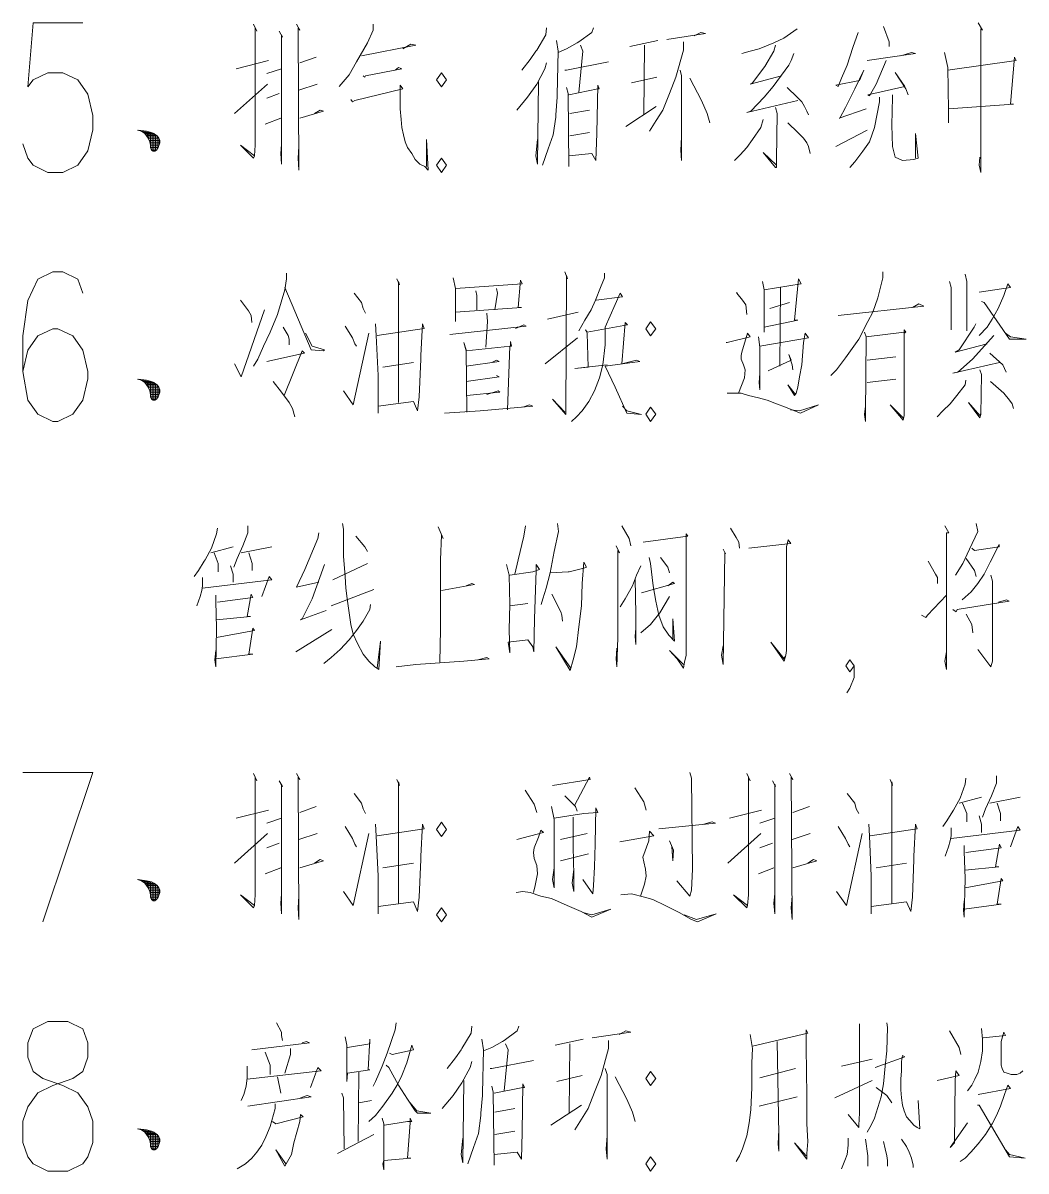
# Model space of a CAD drawing. Header units: millimetres. Extents: x 0 to 829, y 0 to 586.
# Drawn here: x 294.04 to 327.13, y 470.41 to 508.28 of the extents above; entities that cross this region are included whole.
import ezdxf

# ---------------------------------------------------------------- set-up
doc = ezdxf.new("R2010")
doc.units = ezdxf.units.MM

msp = doc.modelspace()

# ---------------------------------------------------------------- linework, layer by layer
at = {"color": 0, "lineweight": 0}
for points in [[(296.015833, 508.282222), (294.375417, 508.282222), (294.209611, 506.172611), (294.375417, 506.405444), (294.865778, 506.641806), (295.359667, 506.641806), (295.853556, 506.405444), (296.181639, 505.93625), (296.347444, 505.230694), (296.347444, 504.7615), (296.181639, 504.059472), (295.853556, 503.590278), (295.359667, 503.353917), (294.865778, 503.353917), (294.375417, 503.590278), (294.209611, 503.823111), (294.043806, 504.292306)], [(301.653222, 508.243417), (301.759056, 508.010583), (301.706139, 508.127), (301.706139, 504.246444), (301.677917, 503.897194), (301.653222, 503.819583), (301.215778, 504.246444), (301.677917, 503.897194)], [(303.064333, 508.243417), (303.173694, 508.049389), (303.120778, 508.127), (303.145472, 503.431528), (303.120778, 503.819583), (303.145472, 504.207639)], [(305.590222, 508.243417), (305.590222, 508.049389), (305.40325, 507.622528), (305.046944, 507.001639), (304.803528, 506.574778), (304.478972, 506.186722)], [(325.553917, 508.282222), (325.6915, 508.049389), (325.635056, 508.088194), (325.635056, 503.353917), (325.582139, 503.58675), (325.610361, 503.858389)], [(302.492833, 508.010583), (302.602194, 507.816556), (302.573972, 507.894167), (302.573972, 503.625556), (302.549278, 503.974806), (302.573972, 504.28525)], [(311.315806, 508.127), (311.291111, 507.894167), (310.99125, 507.389694), (310.963028, 507.350889), (310.772528, 507.07925), (310.500889, 506.73)], [(312.8645, 508.127), (312.811583, 507.971778), (312.377667, 507.661333), (312.321222, 507.622528), (311.968444, 507.4285), (311.696806, 507.312083)], [(315.284556, 507.738944), (316.561611, 507.932972), (316.399333, 507.971778), (316.180611, 507.855361)], [(319.577861, 508.088194), (319.4685, 508.010583), (319.140417, 507.77775), (318.815861, 507.622528), (318.3255, 507.4285), (318.029167, 507.350889), (317.757528, 507.273278)], [(321.588694, 507.971778), (321.422889, 507.467306), (321.235917, 506.885222), (321.045417, 506.458361), (320.936056, 506.186722), (320.854917, 506.225528), (321.641611, 506.38075), (321.779194, 506.73), (321.479333, 506.109111), (321.179472, 505.488222), (320.988972, 505.138972), (320.964278, 505.138972), (321.860333, 505.449417)], [(322.428306, 508.165806), (322.618806, 507.661333), (322.618806, 507.506111)], [(305.21275, 507.195667), (307.004861, 507.544917), (306.842583, 507.583722), (306.570944, 507.4285)], [(311.643889, 507.700139), (311.696806, 507.350889), (311.668583, 505.915083), (311.668583, 505.837472), (311.615667, 505.255389), (311.615667, 505.177778), (311.534528, 504.595694), (311.37225, 504.130028), (311.18175, 503.58675)], [(312.430583, 507.544917), (312.511722, 507.350889), (312.377667, 505.992694)], [(314.060417, 507.506111), (314.984694, 507.700139)], [(314.550778, 507.544917), (314.522556, 505.255389)], [(315.827833, 507.661333), (315.827833, 507.389694), (315.584417, 506.497167), (315.365694, 505.953889), (315.146972, 505.410611), (314.931778, 505.061361), (314.713056, 504.712111)], [(318.868778, 507.544917), (318.815861, 507.350889), (318.516, 506.846417), (318.110306, 506.303139), (318.029167, 506.264333), (319.059278, 506.535972)], [(303.173694, 506.962833), (303.716972, 507.156861)], [(319.4685, 507.273278), (319.387361, 507.040444), (319.306222, 506.885222), (318.787639, 506.186722), (318.491306, 505.837472), (318.053861, 505.371806), (317.919806, 505.333), (319.602556, 505.721056)], [(321.885028, 507.040444), (323.490167, 507.273278), (323.352583, 507.312083), (322.999806, 507.195667)], [(324.439139, 507.312083), (324.5485, 506.807611), (324.576722, 505.410611), (324.576722, 504.98375)], [(324.5485, 506.73), (326.80275, 507.040444), (326.749833, 507.156861), (326.615778, 505.604639), (326.721611, 505.604639), (324.576722, 505.449417)], [(301.081722, 506.768806), (302.140056, 507.040444)], [(302.087139, 506.613583), (302.573972, 506.768806)], [(305.265667, 506.535972), (305.318583, 506.497167), (305.346806, 506.535972), (306.542722, 506.768806), (306.433361, 506.807611), (306.324, 506.73)], [(311.315806, 506.962833), (311.262889, 506.768806), (310.99125, 506.264333), (310.691389, 505.837472), (310.338611, 505.410611)], [(311.915528, 506.73), (311.968444, 506.73), (313.354861, 507.001639)], [(315.718472, 506.73), (315.771389, 506.535972), (315.771389, 503.741972), (315.746694, 504.091222), (315.771389, 504.518083)], [(322.512972, 507.040444), (322.184889, 506.264333), (321.969694, 505.876278), (321.91325, 505.915083), (323.137389, 506.186722), (322.809306, 506.652389), (323.162083, 506.109111), (323.243222, 505.915083)], [(311.044167, 506.341944), (311.019472, 503.625556), (310.963028, 503.897194), (311.019472, 504.440472)], [(314.956472, 506.497167), (314.116861, 506.303139)], [(316.043028, 506.458361), (316.424028, 505.721056), (316.614528, 505.294194), (316.695667, 504.98375)], [(301.025278, 505.294194), (302.115361, 506.264333)], [(302.492833, 505.953889), (302.087139, 505.798667)], [(303.745194, 506.264333), (303.145472, 506.070306)], [(304.856444, 505.759861), (304.912889, 505.68225), (304.994028, 505.721056), (306.570944, 506.109111), (306.489806, 506.225528), (306.489806, 506.0315), (306.489806, 505.449417), (306.5145, 505.100167), (306.542722, 504.828528), (306.595639, 504.595694), (306.652083, 504.362861), (306.733222, 504.168833), (306.867278, 503.974806), (306.976639, 503.780778), (307.138917, 503.625556), (307.304722, 503.547944), (307.410556, 503.431528), (307.357639, 504.440472), (307.357639, 503.547944)], [(311.968444, 506.147917), (312.024889, 505.953889), (312.049583, 503.547944), (312.049583, 503.897194), (312.811583, 503.974806), (312.945639, 503.741972), (312.973861, 504.6345), (313.002083, 506.225528), (313.055, 506.109111), (313.002083, 506.109111), (312.049583, 505.915083)], [(319.249778, 506.147917), (319.577861, 505.837472), (319.740139, 505.68225), (319.821278, 505.527028), (319.902417, 505.371806), (319.958861, 505.255389)], [(322.29425, 505.837472), (322.29425, 505.68225), (322.131972, 504.828528), (321.969694, 504.362861), (321.750972, 504.052417), (321.479333, 503.703167), (321.317056, 503.509139)], [(322.728167, 505.915083), (322.728167, 505.837472), (322.699944, 504.906139), (322.728167, 504.207639), (322.809306, 503.858389), (323.05625, 503.741972), (323.433722, 503.780778), (323.571306, 503.819583), (323.490167, 504.6345), (323.490167, 503.819583)], [(303.173694, 505.138972), (303.960389, 505.371806), (303.851028, 505.410611), (303.664056, 505.294194)], [(312.077806, 505.294194), (312.730444, 505.410611)], [(313.926361, 504.867333), (314.931778, 505.527028)], [(318.868778, 505.488222), (318.925222, 505.294194), (318.897, 503.780778), (318.897, 503.509139), (318.868778, 503.509139), (318.463083, 504.013611), (318.897, 503.58675)], [(302.030694, 504.944944), (302.549278, 505.138972)], [(318.463083, 505.100167), (318.381944, 504.828528), (318.110306, 504.440472), (317.919806, 504.168833), (317.701083, 503.936), (317.510583, 503.741972)], [(319.278, 504.98375), (319.602556, 504.673306), (319.793056, 504.479278), (319.902417, 504.324056), (319.958861, 504.207639), (320.011778, 503.974806)], [(297.84675, 504.750917), (298.118389, 504.712111), (298.284194, 504.673306), (298.365333, 504.6345), (298.41825, 504.595694), (298.471167, 504.556889), (298.527611, 504.479278), (298.555833, 504.401667), (298.555833, 504.324056), (298.499389, 504.168833), (298.446472, 504.091222), (298.390028, 504.052417), (298.337111, 504.052417), (298.284194, 504.091222), (298.255972, 504.168833), (298.255972, 504.246444), (298.22775, 504.362861), (298.174833, 504.479278), (298.065472, 504.6345), (297.956111, 504.712111), (297.822056, 504.750917)], [(297.956111, 504.712111), (298.093694, 504.712111)], [(298.03725, 504.673306), (298.03725, 504.712111)], [(298.255972, 504.673306), (298.03725, 504.673306)], [(298.065472, 504.6345), (298.365333, 504.6345)], [(298.093694, 504.712111), (298.093694, 504.595694)], [(298.41825, 504.595694), (298.093694, 504.595694)], [(298.146611, 504.518083), (298.146611, 504.673306)], [(298.146611, 504.556889), (298.446472, 504.556889)], [(298.527611, 504.479278), (298.174833, 504.479278)], [(298.199528, 504.673306), (298.199528, 504.440472)], [(298.255972, 504.168833), (298.255972, 504.673306)], [(298.308889, 504.6345), (298.308889, 504.091222)], [(298.365333, 504.052417), (298.365333, 504.6345)], [(298.41825, 504.595694), (298.41825, 504.091222)], [(298.471167, 504.130028), (298.471167, 504.556889)], [(298.527611, 504.479278), (298.527611, 504.246444)], [(312.730444, 504.673306), (312.077806, 504.556889)], [(320.854917, 504.207639), (321.885028, 504.750917)], [(298.22775, 504.401667), (298.555833, 504.401667)], [(298.555833, 504.324056), (298.255972, 504.324056)], [(298.255972, 504.246444), (298.527611, 504.246444)], [(298.499389, 504.168833), (298.255972, 504.168833)], [(298.284194, 504.091222), (298.446472, 504.091222)], [(296.015833, 499.364), (295.853556, 499.833194), (295.359667, 500.069556), (295.031583, 500.069556), (294.537694, 499.833194), (294.209611, 499.127639), (294.043806, 497.956417), (294.043806, 496.781667), (294.209611, 495.843278), (294.537694, 495.374083), (295.031583, 495.137722), (295.193861, 495.137722), (295.68775, 495.374083), (296.015833, 495.843278), (296.181639, 496.545306), (296.181639, 496.781667), (296.015833, 497.487222), (295.68775, 497.956417), (295.193861, 498.18925), (295.031583, 498.18925), (294.537694, 497.956417), (294.209611, 497.487222), (294.043806, 496.781667)], [(302.739778, 500.03075), (302.739778, 499.836722), (302.683333, 499.483944), (302.439917, 498.669028), (302.1965, 498.086944), (301.977778, 497.621278), (301.787278, 497.194417), (301.653222, 496.961583)], [(311.922583, 500.069556), (312.003722, 499.836722), (311.9755, 499.953139), (311.950806, 495.370556), (311.513361, 495.875028), (311.922583, 495.448167)], [(312.384722, 498.12575), (312.575222, 498.475), (312.790417, 498.82425), (312.928, 499.134694), (313.090278, 499.561556), (313.227861, 499.875528), (313.227861, 500.03075)], [(322.403611, 500.069556), (322.403611, 499.875528), (322.241333, 499.212306), (322.075528, 498.746639), (321.91325, 498.436194), (321.613389, 497.854111), (321.179472, 497.233222), (320.879611, 496.845167), (320.692639, 496.651139)], [(325.12, 499.991944), (325.172917, 499.755583), (325.172917, 498.12575)], [(302.683333, 499.561556), (303.554694, 497.504861), (303.960389, 497.466056), (303.988611, 497.504861), (303.579389, 497.621278), (303.364194, 498.048139)], [(306.380444, 499.836722), (306.461583, 499.639167), (306.433361, 499.755583), (306.433361, 495.758611)], [(308.229, 499.875528), (308.310139, 499.52275), (308.310139, 498.707833), (308.310139, 498.669028), (308.310139, 498.436194), (308.310139, 498.669028), (308.310139, 498.746639), (310.48325, 498.901861), (310.373889, 498.901861), (310.455028, 499.797917), (310.507944, 499.677972), (308.310139, 499.52275)], [(309.668333, 499.52275), (309.693028, 499.367528), (309.611889, 498.82425)], [(318.434861, 499.755583), (318.491306, 499.483944), (318.491306, 498.086944), (318.491306, 498.242167), (319.602556, 498.475), (319.496722, 498.475), (319.630778, 499.836722), (319.711917, 499.677972), (318.491306, 499.483944)], [(319.034583, 499.561556), (319.006361, 496.961583)], [(324.604944, 499.755583), (324.657861, 499.561556), (324.657861, 498.164556)], [(325.582139, 499.406333), (326.615778, 499.561556), (326.531111, 499.677972), (326.397056, 499.289917), (326.206556, 498.863056), (326.016056, 498.513806), (325.853778, 498.242167), (325.582139, 497.970528)], [(304.965806, 499.367528), (305.21275, 499.057083), (305.265667, 498.863056), (305.346806, 498.707833)], [(308.987472, 499.445139), (309.015694, 499.289917), (309.015694, 498.82425)], [(312.956222, 499.134694), (313.824056, 499.251111), (313.742917, 499.367528), (313.252556, 498.242167), (313.252556, 498.203361), (313.252556, 497.660083), (313.171417, 497.000389), (313.062056, 496.573528), (312.899778, 496.146667), (312.709278, 495.797417), (312.494083, 495.486972), (312.303583, 495.292944), (312.141306, 495.137722)], [(317.591722, 499.406333), (317.591722, 499.367528), (317.782222, 499.134694), (317.891583, 498.979472), (317.919806, 498.669028)], [(301.025278, 497.039194), (301.244, 496.612333), (302.006, 498.82425)], [(301.215778, 499.134694), (301.487417, 498.785444), (301.572083, 498.630222), (301.596778, 498.397389)], [(319.330917, 499.057083), (318.681806, 498.863056)], [(320.936056, 498.630222), (323.761806, 498.940667), (323.599528, 499.018278)], [(323.599528, 499.018278), (323.380806, 498.901861)], [(325.663278, 499.095889), (325.744417, 499.057083), (326.587556, 497.854111), (327.130833, 497.854111), (326.615778, 497.931722), (326.449972, 498.048139)], [(309.34025, 498.707833), (309.368472, 498.436194), (309.315556, 497.582472)], [(311.351083, 498.513806), (312.3565, 498.746639)], [(313.824056, 495.642194), (313.961639, 495.486972), (314.448472, 495.370556), (313.961639, 495.409361), (313.580639, 496.263083), (313.252556, 496.961583), (314.395556, 497.116806), (314.286194, 497.155611), (313.795833, 497.039194), (313.905194, 498.397389), (313.986333, 498.319778), (312.656361, 498.086944), (312.603444, 498.164556), (312.656361, 498.048139), (312.684583, 496.922778), (312.247139, 496.883972), (313.309, 497.000389)], [(302.630417, 498.242167), (302.792694, 497.970528), (302.820917, 497.854111), (302.820917, 497.660083)], [(304.613028, 496.146667), (304.941111, 495.681), (305.456167, 498.048139)], [(304.669472, 498.280972), (304.912889, 497.892917), (304.994028, 497.698889), (305.046944, 497.621278)], [(305.674889, 498.358583), (305.699583, 497.970528), (305.756028, 496.651139), (305.756028, 495.797417), (305.756028, 495.409361), (305.756028, 495.642194), (306.923722, 495.797417), (307.057778, 495.486972), (307.114222, 495.952639), (307.167139, 497.194417), (307.167139, 497.310833), (307.223583, 498.358583), (307.2765, 498.203361), (305.727806, 497.970528)], [(308.119639, 498.009333), (310.645528, 498.280972), (310.564389, 498.319778), (310.29275, 498.203361)], [(317.238944, 497.737694), (317.267167, 497.737694), (318.029167, 497.931722), (317.948028, 498.048139), (317.757528, 497.42725), (317.729306, 497.310833), (317.729306, 497.194417), (317.810444, 497.000389), (317.866889, 496.845167), (317.838667, 496.573528), (317.648167, 496.069056)], [(318.353722, 497.621278), (319.958861, 497.892917), (319.8495, 498.048139), (319.793056, 497.737694), (319.740139, 497.000389), (319.659, 496.612333), (319.602556, 496.263083), (319.549639, 496.069056), (319.496722, 495.991444), (319.278, 496.340694), (319.521417, 496.03025)], [(321.803889, 498.086944), (321.860333, 497.931722), (321.832111, 495.370556), (321.832111, 495.137722), (321.803889, 495.370556), (321.832111, 495.642194)], [(321.860333, 497.931722), (323.109167, 498.086944), (323.109167, 498.164556), (323.162083, 498.086944), (323.109167, 498.048139), (323.109167, 495.33175), (323.080944, 495.176528), (322.647028, 495.681), (323.080944, 495.254139)], [(325.472778, 498.358583), (325.419861, 498.242167), (324.9295, 497.504861), (324.795444, 497.42725), (325.853778, 497.698889)], [(308.687611, 495.448167), (308.662917, 497.504861), (308.581778, 497.737694), (308.662917, 497.466056), (310.130472, 497.621278), (310.130472, 497.7765), (310.155167, 497.621278), (310.10225, 497.621278), (310.021111, 495.525778)], [(311.269944, 497.039194), (312.331806, 497.892917)], [(318.300806, 497.931722), (318.353722, 497.582472), (318.353722, 496.185472), (318.3255, 496.418306), (318.353722, 496.72875)], [(326.0725, 497.970528), (325.363417, 497.194417), (324.876583, 496.767556), (324.710778, 496.72875), (326.259472, 497.078)], [(302.087139, 497.116806), (303.335972, 497.388444), (303.254833, 497.466056), (302.658639, 495.991444)], [(318.625361, 496.806361), (319.387361, 497.155611), (319.306222, 497.349639), (319.415583, 497.000389), (319.440278, 496.845167)], [(322.837528, 497.272028), (321.885028, 497.155611)], [(325.934917, 497.388444), (326.368833, 497.000389), (326.478194, 496.767556)], [(306.923722, 497.078), (305.918306, 496.922778)], [(308.662917, 496.961583), (309.749472, 497.116806), (309.668333, 497.155611), (309.506056, 497.078)], [(297.84675, 496.534722), (298.118389, 496.495917), (298.284194, 496.457111), (298.365333, 496.418306), (298.41825, 496.3795), (298.471167, 496.340694), (298.527611, 496.263083), (298.555833, 496.185472), (298.555833, 496.107861), (298.499389, 495.952639), (298.446472, 495.875028), (298.390028, 495.836222), (298.337111, 495.836222), (298.284194, 495.875028), (298.255972, 495.952639), (298.255972, 496.03025), (298.22775, 496.146667), (298.174833, 496.263083), (298.065472, 496.418306), (297.956111, 496.495917), (297.822056, 496.534722)], [(297.956111, 496.495917), (298.093694, 496.495917)], [(298.03725, 496.457111), (298.03725, 496.495917)], [(298.093694, 496.495917), (298.093694, 496.3795)], [(308.662917, 496.457111), (309.749472, 496.612333), (309.668333, 496.651139)], [(321.885028, 496.418306), (322.837528, 496.534722)], [(325.148222, 496.495917), (325.12, 496.340694), (324.848361, 495.991444), (324.629639, 495.719806), (324.386222, 495.486972), (324.195722, 495.292944)], [(325.610361, 496.845167), (325.663278, 496.689944), (325.635056, 495.370556), (325.610361, 495.254139), (325.229361, 495.758611), (325.610361, 495.33175), (325.635056, 495.409361)], [(298.255972, 496.457111), (298.03725, 496.457111)], [(298.065472, 496.418306), (298.365333, 496.418306)], [(298.41825, 496.3795), (298.093694, 496.3795)], [(298.146611, 496.301889), (298.146611, 496.457111)], [(298.146611, 496.340694), (298.446472, 496.340694)], [(298.527611, 496.263083), (298.174833, 496.263083)], [(298.199528, 496.457111), (298.199528, 496.224278)], [(298.22775, 496.185472), (298.555833, 496.185472)], [(298.255972, 495.952639), (298.255972, 496.457111)], [(298.555833, 496.107861), (298.255972, 496.107861)], [(298.308889, 496.418306), (298.308889, 495.875028)], [(298.365333, 495.836222), (298.365333, 496.418306)], [(298.41825, 496.3795), (298.41825, 495.875028)], [(298.471167, 495.913833), (298.471167, 496.340694)], [(298.527611, 496.263083), (298.527611, 496.03025)], [(302.302333, 496.457111), (302.573972, 496.107861), (302.820917, 495.758611), (302.930278, 495.564583), (303.011417, 495.292944)], [(308.687611, 495.991444), (309.777694, 496.107861), (309.72125, 496.146667), (309.34025, 496.03025)], [(325.963139, 496.457111), (326.397056, 496.069056), (326.587556, 495.836222), (326.668694, 495.719806), (326.721611, 495.564583)], [(298.255972, 496.03025), (298.527611, 496.03025)], [(298.499389, 495.952639), (298.255972, 495.952639)], [(298.284194, 495.875028), (298.446472, 495.875028)], [(317.267167, 496.069056), (317.40475, 496.069056), (317.567028, 496.069056), (317.729306, 496.069056), (317.972722, 495.991444), (318.300806, 495.913833), (318.597139, 495.836222), (318.897, 495.719806), (319.196861, 495.603389), (319.496722, 495.486972), (319.687222, 495.409361), (320.283417, 495.681), (319.659, 495.486972), (319.359139, 495.525778)], [(310.536167, 495.603389), (310.754889, 495.681), (310.86425, 495.642194), (309.125056, 495.486972), (307.953833, 495.409361)], [(300.457306, 491.620528), (300.429083, 491.4265), (300.266806, 490.960833), (300.051611, 490.56925), (300.023389, 490.530444), (299.832889, 490.22), (299.695306, 490.025972)], [(301.462722, 491.698139), (301.462722, 491.465306), (301.300444, 491.038444), (301.109944, 490.611583), (301.000583, 490.336417)], [(304.588333, 491.77575), (304.616556, 491.581722), (304.616556, 490.689194), (304.669472, 490.025972), (304.697694, 489.637917), (304.750611, 489.211056), (304.803528, 488.823), (304.859972, 488.434944), (304.941111, 488.1245), (305.075167, 487.814056), (305.265667, 487.464806), (305.456167, 487.231972), (305.646667, 487.037944), (305.78425, 486.960333), (305.837167, 487.891667), (305.727806, 486.999139)], [(307.738639, 491.659333), (307.900917, 491.271278), (307.848, 491.387694), (307.819778, 490.56925), (307.819778, 488.279722), (307.795083, 487.193167)], [(310.620833, 491.698139), (310.564389, 491.348889), (310.373889, 490.56925), (310.268056, 490.103583)], [(311.679167, 491.77575), (311.707389, 491.504111), (311.569806, 490.844417), (311.43575, 490.142389), (311.298167, 489.637917), (311.188806, 489.288667), (311.135889, 489.094639)], [(313.799361, 491.698139), (314.042778, 491.271278), (314.099222, 491.038444)], [(317.383583, 491.620528), (317.574083, 491.310083), (317.655222, 491.154861), (317.683444, 490.960833)], [(324.449722, 491.698139), (324.583778, 491.465306), (324.502639, 491.465306), (324.502639, 486.960333), (324.449722, 487.231972), (324.502639, 487.542417)], [(325.483361, 491.77575), (325.536278, 491.504111), (325.264639, 490.922028), (325.045917, 490.452833), (324.8025, 490.064778)], [(303.798111, 491.465306), (303.773417, 491.271278), (303.3395, 490.258806), (303.064333, 489.676722), (303.798111, 489.831944)], [(305.40325, 490.844417), (305.322111, 490.999639), (305.02225, 491.348889)], [(314.504917, 491.154861), (315.972472, 491.348889), (315.919556, 491.4265), (315.919556, 491.154861), (315.919556, 488.240917), (315.919556, 487.426), (315.863111, 487.193167), (315.834889, 486.999139), (315.619694, 487.309583), (315.37275, 487.581222), (315.834889, 487.115556)], [(317.983306, 490.960833), (319.369722, 491.116056), (319.288583, 491.232472), (319.232139, 490.999639), (319.232139, 487.581222), (319.203917, 487.426), (319.151, 487.231972), (318.717083, 487.852861), (319.151, 487.309583), (319.179222, 487.387194)], [(300.238583, 490.805611), (300.972361, 490.999639)], [(300.347944, 490.805611), (300.485528, 490.452833), (300.485528, 490.181194)], [(301.244, 490.805611), (302.249417, 490.999639)], [(301.490944, 490.805611), (301.600306, 490.452833), (301.600306, 490.22)], [(313.608861, 491.038444), (313.718222, 490.805611), (313.661778, 490.883222), (313.661778, 488.008083), (313.637083, 487.037944), (313.608861, 487.309583), (313.637083, 487.658833)], [(317.140167, 490.922028), (317.221306, 490.766806), (317.196611, 490.805611), (317.140167, 487.115556), (317.08725, 487.426), (317.140167, 487.736444)], [(325.345778, 490.960833), (325.426917, 490.883222), (326.241833, 490.999639), (326.241833, 491.07725), (325.9455, 490.491639), (325.755, 490.103583), (325.536278, 489.793139), (325.317556, 489.5215), (325.021222, 489.249861)], [(304.26025, 489.909556), (305.40325, 490.452833)], [(311.43575, 490.142389), (312.031944, 490.181194), (312.060167, 490.181194), (312.547, 490.297611), (312.631667, 490.336417), (312.547, 490.491639), (312.494083, 489.793139), (312.465861, 489.055833), (312.384722, 488.357333), (312.303583, 487.697639), (312.194222, 487.270778), (312.088389, 486.921528), (311.62625, 487.697639), (312.113083, 486.999139)], [(314.695417, 490.650389), (314.748333, 490.452833), (314.829472, 489.715528), (314.914139, 489.211056), (315.019972, 488.745389), (315.157556, 488.357333), (315.348056, 488.085694), (315.538556, 487.891667), (315.482111, 488.628972), (315.482111, 487.969278)], [(315.076417, 490.650389), (315.319833, 490.336417), (315.37275, 490.142389)], [(323.906444, 490.530444), (324.149861, 490.103583), (324.206306, 489.987167), (324.206306, 489.793139)], [(325.155278, 490.611583), (325.426917, 490.22), (325.483361, 490.025972)], [(300.891222, 490.375222), (300.972361, 490.103583), (300.972361, 489.831944)], [(303.988611, 490.414028), (303.582917, 489.288667), (303.254833, 488.628972), (303.201917, 488.590167), (304.045056, 488.900611)], [(309.996417, 490.414028), (310.077556, 490.064778), (310.10225, 489.094639), (310.077556, 488.279722), (310.10225, 487.503611), (310.049333, 487.852861), (310.701972, 487.930472), (310.86425, 487.697639), (310.892472, 487.542417), (310.917167, 488.628972), (310.973611, 490.22), (310.973611, 490.414028), (311.082972, 490.258806), (310.86425, 490.181194), (310.10225, 490.064778)], [(314.423778, 490.375222), (314.286194, 490.064778), (314.152139, 489.715528), (313.908722, 489.288667), (313.742917, 489.017028)], [(325.970194, 490.064778), (326.026639, 489.87075), (326.026639, 489.793139), (326.026639, 488.085694), (326.026639, 488.008083), (326.026639, 487.620028), (326.026639, 487.231972), (325.970194, 487.037944), (325.536278, 487.620028)], [(299.966944, 489.987167), (299.966944, 489.715528), (299.94225, 489.560306), (299.885806, 489.366278), (299.832889, 489.211056), (299.779972, 489.055833)], [(299.966944, 489.637917), (302.249417, 489.909556), (302.168278, 490.025972), (301.924861, 489.366278)], [(307.848, 489.560306), (308.934556, 489.754333), (308.853417, 489.793139), (308.662917, 489.715528)], [(314.233278, 489.948361), (314.2615, 488.784194), (314.2615, 488.1245), (314.2615, 487.77525), (314.233278, 488.046889), (314.2615, 488.318528)], [(314.452, 489.482694), (315.538556, 489.793139), (315.482111, 489.831944), (315.319833, 489.715528)], [(300.404389, 489.405083), (300.404389, 489.211056), (300.429083, 488.318528), (300.404389, 487.037944), (300.376167, 487.270778), (300.404389, 487.581222)], [(300.457306, 489.17225), (301.625, 489.327472), (301.572083, 489.443889), (301.4345, 488.706583), (301.543861, 488.706583), (300.429083, 488.590167)], [(304.207333, 489.055833), (305.618444, 489.599111)], [(311.488667, 489.443889), (311.788528, 488.861806), (311.81675, 488.745389), (311.841444, 488.551361)], [(315.37275, 489.366278), (315.048194, 488.823), (314.748333, 488.434944), (314.423778, 488.163306)], [(323.687722, 488.745389), (323.825306, 488.667778), (323.878222, 488.745389), (324.502639, 489.405083)], [(305.512611, 489.094639), (305.484389, 488.939417), (305.265667, 488.551361), (305.050472, 488.240917), (304.803528, 487.930472), (304.507194, 487.620028), (304.207333, 487.348389), (303.963917, 487.154361)], [(310.10225, 489.055833), (310.701972, 489.133444)], [(324.721361, 488.939417), (324.830722, 488.861806), (324.855417, 488.939417), (326.569917, 489.211056), (326.488778, 489.249861), (326.217139, 489.17225)], [(325.155278, 488.784194), (325.345778, 488.434944), (325.374, 488.163306)], [(300.429083, 488.008083), (301.681444, 488.240917), (301.625, 488.318528), (301.490944, 487.464806), (301.625, 487.464806), (300.404389, 487.309583)], [(303.039639, 487.542417), (304.235556, 488.279722)], [(306.352222, 487.037944), (307.004861, 487.115556), (308.581778, 487.231972), (309.424917, 487.309583), (309.343778, 487.348389), (309.043917, 487.270778)], [(321.21475, 486.184222), (321.324111, 486.339444), (321.461694, 486.688694), (321.461694, 487.07675), (321.324111, 487.270778), (321.190056, 487.07675), (321.324111, 486.882722), (321.461694, 487.07675)], [(294.043806, 483.559556), (296.347444, 483.559556), (294.7035, 478.627722)], [(301.653222, 483.52075), (301.759056, 483.287917), (301.706139, 483.404333), (301.706139, 479.52025), (301.677917, 479.171), (301.653222, 479.093389), (301.215778, 479.52025), (301.677917, 479.171)], [(302.492833, 483.287917), (302.602194, 483.093889), (302.573972, 483.1715), (302.573972, 478.899361), (302.549278, 479.248611), (302.573972, 479.559056)], [(303.064333, 483.52075), (303.173694, 483.326722), (303.120778, 483.404333), (303.145472, 478.705333), (303.120778, 479.093389), (303.145472, 479.481444)], [(306.380444, 483.326722), (306.461583, 483.132694), (306.433361, 483.249111), (306.433361, 479.248611)], [(311.506306, 483.132694), (312.758667, 483.326722), (312.730444, 483.404333), (312.240083, 482.473), (311.915528, 482.783444), (312.268306, 482.434194), (312.321222, 482.278972)], [(316.043028, 483.559556), (316.099472, 483.365528), (316.127694, 480.373972), (316.099472, 479.675472), (316.043028, 479.481444), (315.609111, 479.985917)], [(317.919806, 483.52075), (318.029167, 483.287917), (317.972722, 483.404333), (317.972722, 479.52025), (317.948028, 479.171), (317.919806, 479.093389), (317.485889, 479.52025), (317.948028, 479.171)], [(318.762944, 483.287917), (318.868778, 483.093889), (318.844083, 483.1715), (318.844083, 478.899361), (318.815861, 479.248611), (318.844083, 479.559056)], [(319.330917, 483.52075), (319.440278, 483.326722), (319.387361, 483.404333), (319.415583, 478.705333), (319.387361, 479.093389), (319.415583, 479.481444)], [(322.647028, 483.326722), (322.728167, 483.132694), (322.699944, 483.249111), (322.699944, 479.248611)], [(325.148222, 483.365528), (325.12, 483.1715), (324.957722, 482.705833), (324.739, 482.317778), (324.710778, 482.278972), (324.520278, 481.968528), (324.386222, 481.7745)], [(326.153639, 483.443139), (326.153639, 483.210306), (325.987833, 482.783444), (325.797333, 482.356583), (325.6915, 482.084944)], [(304.965806, 482.861056), (305.21275, 482.550611), (305.265667, 482.356583), (305.346806, 482.201361)], [(310.61025, 482.977472), (310.910111, 482.511806), (310.99125, 482.240167)], [(314.222694, 483.055083), (314.522556, 482.589417), (314.603694, 482.317778)], [(321.235917, 482.861056), (321.479333, 482.550611), (321.53225, 482.356583), (321.613389, 482.201361)], [(324.9295, 482.550611), (325.663278, 482.744639)], [(325.038861, 482.550611), (325.172917, 482.201361), (325.172917, 481.929722)], [(325.934917, 482.550611), (326.940333, 482.744639)], [(326.178333, 482.550611), (326.287694, 482.201361), (326.287694, 481.968528)], [(301.081722, 482.046139), (302.140056, 482.317778)], [(303.173694, 482.240167), (303.716972, 482.434194)], [(311.481611, 482.434194), (311.56275, 482.007333), (311.56275, 480.257556), (311.56275, 479.753083), (311.506306, 480.024722), (311.56275, 480.412778)], [(311.56275, 482.046139), (312.049583, 482.12375), (312.539944, 482.201361), (313.002083, 482.240167), (312.945639, 482.395389), (312.920944, 481.188889), (312.892722, 480.451583), (312.8645, 479.830694), (312.839806, 479.559056), (312.511722, 480.024722)], [(317.348306, 482.046139), (318.410167, 482.317778)], [(319.440278, 482.240167), (319.983556, 482.434194)], [(325.582139, 482.12375), (325.663278, 481.852111), (325.663278, 481.580472)], [(302.087139, 481.890917), (302.573972, 482.046139)], [(304.669472, 481.7745), (304.912889, 481.382917), (304.994028, 481.188889), (305.046944, 481.111278)], [(305.674889, 481.852111), (305.699583, 481.464056), (305.756028, 480.141139), (305.756028, 479.287417), (305.756028, 478.899361), (305.756028, 479.132194), (306.923722, 479.287417), (307.057778, 478.976972), (307.114222, 479.442639), (307.167139, 480.684417), (307.167139, 480.800833), (307.223583, 481.852111), (307.2765, 481.696889), (305.727806, 481.464056)], [(312.187167, 482.084944), (312.187167, 481.111278), (312.211861, 480.179944), (312.211861, 480.141139), (312.211861, 479.636667), (312.158944, 479.908306), (312.211861, 480.373972)], [(315.012917, 481.696889), (316.886167, 481.890917), (316.776806, 481.929722), (316.505167, 481.852111)], [(318.353722, 481.890917), (318.844083, 482.046139)], [(320.936056, 481.7745), (321.179472, 481.382917), (321.260611, 481.188889), (321.317056, 481.111278)], [(321.941472, 481.852111), (321.969694, 481.464056), (322.022611, 480.141139), (322.022611, 479.287417), (322.022611, 478.899361), (322.022611, 479.132194), (323.190306, 479.287417), (323.327889, 478.976972), (323.380806, 479.442639), (323.433722, 480.684417), (323.433722, 480.800833), (323.490167, 481.852111), (323.543083, 481.696889), (321.994389, 481.464056)], [(324.657861, 481.735694), (324.657861, 481.464056), (324.629639, 481.305306), (324.576722, 481.111278), (324.520278, 480.956056), (324.467361, 480.800833)], [(324.657861, 481.382917), (326.940333, 481.658083), (326.859194, 481.7745), (326.615778, 481.111278)], [(301.025278, 480.568), (302.115361, 481.541667)], [(303.745194, 481.541667), (303.145472, 481.344111)], [(304.613028, 479.636667), (304.941111, 479.171), (305.456167, 481.541667)], [(310.338611, 481.344111), (311.209972, 481.580472), (311.125306, 481.658083), (311.044167, 481.42525), (310.910111, 481.072472), (310.881889, 480.91725), (310.910111, 480.723222), (310.99125, 480.490389), (311.019472, 480.21875), (310.938333, 479.830694), (310.881889, 479.597861)], [(311.777944, 481.344111), (312.649306, 481.541667)], [(313.735861, 481.2665), (314.850639, 481.464056), (314.713056, 481.619278), (314.684833, 481.305306), (314.494333, 480.762028), (314.522556, 480.606806), (314.579, 480.373972), (314.603694, 480.141139), (314.550778, 479.8695), (314.413194, 479.481444)], [(317.295389, 480.568), (318.381944, 481.541667)], [(320.011778, 481.541667), (319.415583, 481.344111)], [(320.879611, 479.636667), (321.207694, 479.171), (321.72275, 481.541667)], [(302.492833, 481.227694), (302.087139, 481.072472)], [(315.365694, 481.305306), (315.49975, 480.994861), (315.475056, 480.645611), (315.446833, 481.111278)], [(318.762944, 481.227694), (318.353722, 481.072472)], [(325.091778, 481.150083), (325.091778, 480.956056), (325.12, 480.063528), (325.091778, 478.782944), (325.067083, 479.015778), (325.091778, 479.326222)], [(325.148222, 480.91725), (326.315917, 481.072472), (326.259472, 481.188889), (326.125417, 480.451583), (326.234778, 480.451583), (325.12, 480.335167)], [(303.173694, 480.412778), (303.960389, 480.645611), (303.851028, 480.684417), (303.664056, 480.568)], [(311.777944, 480.645611), (312.702222, 480.878444)], [(319.440278, 480.412778), (320.2305, 480.645611), (320.121139, 480.684417), (319.930639, 480.568)], [(302.030694, 480.21875), (302.549278, 480.412778)], [(306.923722, 480.568), (305.918306, 480.412778)], [(318.300806, 480.21875), (318.815861, 480.412778)], [(323.190306, 480.568), (322.184889, 480.412778)], [(297.84675, 480.024722), (298.118389, 479.985917), (298.284194, 479.947111), (298.365333, 479.908306), (298.41825, 479.8695), (298.471167, 479.830694), (298.527611, 479.753083), (298.555833, 479.675472), (298.555833, 479.597861), (298.499389, 479.442639), (298.446472, 479.365028), (298.390028, 479.326222), (298.337111, 479.326222), (298.284194, 479.365028), (298.255972, 479.442639), (298.255972, 479.52025), (298.22775, 479.636667), (298.174833, 479.753083), (298.065472, 479.908306), (297.956111, 479.985917), (297.822056, 480.024722)], [(297.956111, 479.985917), (298.093694, 479.985917)], [(298.03725, 479.947111), (298.03725, 479.985917)], [(298.255972, 479.947111), (298.03725, 479.947111)], [(298.065472, 479.908306), (298.365333, 479.908306)], [(298.093694, 479.985917), (298.093694, 479.8695)], [(298.41825, 479.8695), (298.093694, 479.8695)], [(298.146611, 479.791889), (298.146611, 479.947111)], [(298.146611, 479.830694), (298.446472, 479.830694)], [(298.199528, 479.947111), (298.199528, 479.714278)], [(298.255972, 479.442639), (298.255972, 479.947111)], [(298.308889, 479.908306), (298.308889, 479.365028)], [(298.365333, 479.326222), (298.365333, 479.908306)], [(298.41825, 479.8695), (298.41825, 479.365028)], [(298.471167, 479.403833), (298.471167, 479.830694)], [(325.12, 479.753083), (326.368833, 479.985917), (326.315917, 480.063528), (326.178333, 479.209806), (326.315917, 479.209806), (325.091778, 479.054583)], [(298.527611, 479.753083), (298.174833, 479.753083)], [(298.22775, 479.675472), (298.555833, 479.675472)], [(298.555833, 479.597861), (298.255972, 479.597861)], [(298.255972, 479.52025), (298.527611, 479.52025)], [(298.527611, 479.753083), (298.527611, 479.52025)], [(310.310389, 479.597861), (310.529111, 479.636667), (310.772528, 479.597861), (311.125306, 479.481444), (311.481611, 479.403833), (311.996667, 479.171), (312.458806, 478.976972), (312.811583, 478.782944), (313.436, 479.054583), (312.811583, 478.860556), (312.511722, 478.938167)], [(313.764083, 479.52025), (314.116861, 479.559056), (314.550778, 479.442639), (314.822417, 479.365028), (315.228111, 479.171), (315.69025, 478.938167), (316.099472, 478.705333), (316.289972, 478.627722), (316.914389, 478.899361), (316.26175, 478.705333), (315.856056, 478.860556)], [(298.499389, 479.442639), (298.255972, 479.442639)], [(298.284194, 479.365028), (298.446472, 479.365028)], [(302.411694, 475.304556), (302.573972, 474.994111), (302.573972, 474.877694), (302.602194, 474.722472)], [(306.352222, 475.304556), (306.324, 475.071722), (306.052361, 474.295611), (305.890083, 473.86875), (305.674889, 473.364278), (305.590222, 473.209056)], [(322.537667, 475.304556), (322.565889, 475.149333), (322.537667, 474.373222), (322.48475, 473.86875), (322.428306, 473.286667), (322.347167, 472.859806), (322.241333, 472.510556), (322.131972, 472.157778), (322.022611, 471.924944), (321.885028, 471.692111)], [(308.853417, 475.188139), (308.825194, 474.955306), (308.525333, 474.450833), (308.500639, 474.412028), (308.310139, 474.140389), (308.0385, 473.791139)], [(310.402111, 475.188139), (310.345667, 475.032917), (309.91175, 474.722472), (309.858833, 474.683667), (309.506056, 474.489639), (309.230889, 474.373222)], [(312.818639, 474.800083), (314.095694, 474.994111), (313.933417, 475.032917), (313.714694, 474.9165)], [(318.029167, 474.9165), (318.110306, 474.450833), (318.082083, 473.985167), (318.082083, 473.17025), (318.053861, 472.432944), (318.000944, 472.002556), (317.919806, 471.575694), (317.782222, 471.148833), (317.676389, 470.916), (317.567028, 470.721972)], [(318.110306, 474.528444), (319.930639, 474.955306), (319.874194, 475.071722), (319.874194, 474.489639), (319.902417, 472.898611), (319.902417, 472.080167), (319.902417, 471.96375), (319.930639, 471.381667), (319.902417, 470.993611), (319.902417, 470.799583), (319.496722, 471.342861), (319.874194, 470.916)], [(321.641611, 475.26575), (321.641611, 472.821), (321.641611, 472.316528), (321.613389, 471.924944), (321.613389, 471.847333), (321.260611, 472.277722)], [(324.604944, 475.032917), (324.9295, 474.489639), (324.982417, 474.256806)], [(325.663278, 475.110528), (325.6915, 474.761278), (325.6915, 474.373222), (325.635056, 474.023972), (325.553917, 473.674722), (325.444556, 473.441889), (325.338722, 473.247861), (325.201139, 473.053833)], [(325.716194, 474.800083), (326.449972, 474.877694), (326.397056, 474.994111), (326.315917, 474.683667), (326.315917, 474.412028), (326.315917, 474.179194), (326.315917, 473.907556), (326.344139, 473.791139), (326.397056, 473.674722), (326.506417, 473.635917), (326.640472, 473.597111), (326.830972, 473.597111), (326.940333, 473.635917), (327.021472, 473.713528)], [(301.596778, 474.412028), (303.49825, 474.644861), (303.392417, 474.683667), (303.254833, 474.644861)], [(304.669472, 474.838889), (304.722389, 474.56725), (304.722389, 474.218), (304.722389, 473.674722), (304.722389, 473.364278), (304.750611, 473.635917), (305.484389, 473.752333), (305.427944, 473.752333), (305.484389, 474.761278), (305.484389, 474.683667), (305.484389, 474.606056), (304.750611, 474.489639)], [(306.1335, 474.295611), (306.218167, 474.256806), (306.923722, 474.412028), (306.867278, 474.56725), (306.705, 473.985167), (306.542722, 473.558306), (306.405139, 473.286667), (306.218167, 472.976222), (305.918306, 472.549361), (305.674889, 472.238917), (305.456167, 472.041361)], [(309.177972, 474.761278), (309.230889, 474.412028), (309.206194, 472.976222), (309.206194, 472.898611), (309.14975, 472.316528), (309.14975, 472.238917), (309.068611, 471.653306), (308.906333, 471.187639), (308.715833, 470.644361)], [(309.964667, 474.606056), (310.049333, 474.412028), (309.91175, 473.053833)], [(311.598028, 474.56725), (312.518778, 474.761278)], [(312.084861, 474.606056), (312.056639, 472.316528)], [(313.361917, 474.722472), (313.361917, 474.450833), (313.1185, 473.558306), (312.899778, 473.015028), (312.684583, 472.47175), (312.465861, 472.118972), (312.247139, 471.769722)], [(318.925222, 474.683667), (318.978139, 471.6145), (318.978139, 471.071222), (318.953444, 471.304056), (318.978139, 471.769722)], [(302.030694, 474.334417), (302.1965, 473.907556), (302.1965, 473.597111)], [(302.873833, 474.450833), (302.873833, 474.256806), (302.683333, 473.635917)], [(322.156667, 473.829944), (323.137389, 474.179194), (323.05625, 474.218), (323.028028, 474.023972), (323.028028, 473.713528), (322.999806, 473.441889), (322.999806, 473.092639), (323.028028, 472.821), (323.05625, 472.588167), (323.109167, 472.394139), (323.190306, 472.196583), (323.299667, 472.080167), (323.433722, 471.924944), (323.543083, 471.847333), (323.624222, 471.808528), (323.571306, 472.743389)], [(301.4345, 473.86875), (301.4345, 473.480694), (301.406278, 473.209056), (301.325139, 472.937417), (301.244, 472.743389)], [(301.4345, 473.441889), (303.87925, 473.713528), (303.769889, 473.829944), (303.526472, 473.17025)], [(306.027667, 473.907556), (306.108806, 473.829944), (306.433361, 473.247861), (306.733222, 472.782194), (306.976639, 472.394139), (307.057778, 472.316528), (307.495222, 472.316528), (307.033083, 472.394139), (306.814361, 472.665778)], [(308.853417, 474.023972), (308.796972, 473.829944), (308.525333, 473.325472), (308.229, 472.898611), (307.872694, 472.47175)], [(309.449611, 473.791139), (309.506056, 473.791139), (310.888944, 474.062778)], [(313.252556, 473.791139), (313.309, 473.597111), (313.309, 470.799583), (313.280778, 471.148833), (313.309, 471.575694)], [(319.521417, 473.791139), (318.353722, 473.480694)], [(321.045417, 473.86875), (322.050833, 474.101583)], [(302.439917, 473.5195), (302.549278, 472.976222)], [(305.128083, 473.674722), (305.103389, 471.381667)], [(308.581778, 473.403083), (308.553556, 470.683167), (308.500639, 470.954806), (308.553556, 471.498083)], [(312.494083, 473.558306), (311.650944, 473.364278)], [(313.580639, 473.5195), (313.961639, 472.782194), (314.152139, 472.355333), (314.233278, 472.041361)], [(320.826694, 472.821), (322.050833, 473.403083)], [(324.195722, 473.403083), (324.9295, 473.558306), (324.820139, 473.713528), (324.795444, 473.403083), (324.767222, 471.342861), (324.629639, 471.187639), (325.201139, 472.002556)], [(309.506056, 473.209056), (309.558972, 473.015028), (309.587194, 470.605556), (309.587194, 470.954806), (310.345667, 471.032417), (310.48325, 470.799583), (310.507944, 471.692111), (310.536167, 473.286667), (310.592611, 473.17025), (310.536167, 473.17025), (309.587194, 472.976222)], [(322.184889, 473.17025), (322.537667, 472.898611), (322.699944, 472.665778)], [(325.553917, 472.937417), (326.615778, 473.131444), (326.531111, 473.247861), (326.425278, 472.937417), (326.287694, 472.549361), (326.153639, 472.238917), (326.016056, 471.96375), (325.797333, 471.6145), (325.553917, 471.304056), (325.3105, 471.032417), (325.12, 470.838389), (324.957722, 470.721972)], [(302.358778, 472.626972), (302.358778, 472.47175), (302.1965, 471.886139), (302.058917, 471.536889), (301.924861, 471.26525), (301.759056, 471.032417), (301.596778, 470.838389), (301.381583, 470.644361), (301.109944, 470.489139)], [(301.462722, 472.549361), (303.554694, 472.859806), (303.417111, 472.898611), (303.201917, 472.821)], [(304.560111, 472.976222), (304.613028, 472.821), (304.64125, 471.148833)], [(305.128083, 472.665778), (305.537306, 472.743389)], [(318.3255, 472.549361), (319.577861, 472.859806)], [(302.277639, 472.041361), (302.387, 471.96375), (303.283056, 472.196583), (303.201917, 472.277722), (303.173694, 472.041361), (302.983194, 471.342861), (302.902056, 470.954806), (302.764472, 470.721972), (302.683333, 470.56675), (302.387, 471.110028), (302.711556, 470.644361)], [(309.611889, 472.355333), (310.264528, 472.47175)], [(311.460444, 471.924944), (312.465861, 472.588167)], [(325.525694, 472.588167), (325.582139, 472.588167), (326.587556, 470.877194), (327.102611, 470.838389), (326.587556, 470.954806), (326.449972, 471.110028)], [(305.890083, 472.157778), (305.946528, 471.96375), (305.946528, 470.450333), (305.918306, 470.644361), (305.946528, 470.760778), (306.842583, 470.838389), (306.733222, 470.838389), (306.814361, 472.002556), (306.814361, 472.157778), (306.867278, 472.041361), (306.733222, 472.041361), (305.971222, 471.924944)], [(297.84675, 471.808528), (298.118389, 471.769722), (298.284194, 471.730917), (298.365333, 471.692111), (298.41825, 471.653306), (298.471167, 471.6145), (298.527611, 471.536889), (298.555833, 471.459278), (298.555833, 471.381667), (298.499389, 471.226444), (298.446472, 471.148833), (298.390028, 471.110028), (298.337111, 471.110028), (298.284194, 471.148833), (298.255972, 471.226444), (298.255972, 471.304056), (298.22775, 471.420472), (298.174833, 471.536889), (298.065472, 471.692111), (297.956111, 471.769722), (297.822056, 471.808528)], [(297.956111, 471.769722), (298.093694, 471.769722)], [(298.03725, 471.730917), (298.03725, 471.769722)], [(298.255972, 471.730917), (298.03725, 471.730917)], [(298.065472, 471.692111), (298.365333, 471.692111)], [(298.093694, 471.769722), (298.093694, 471.653306)], [(298.41825, 471.653306), (298.093694, 471.653306)], [(298.146611, 471.575694), (298.146611, 471.730917)], [(298.146611, 471.6145), (298.446472, 471.6145)], [(298.527611, 471.536889), (298.174833, 471.536889)], [(298.199528, 471.730917), (298.199528, 471.498083)], [(298.255972, 471.226444), (298.255972, 471.730917)], [(298.308889, 471.692111), (298.308889, 471.148833)], [(298.365333, 471.110028), (298.365333, 471.692111)], [(298.41825, 471.653306), (298.41825, 471.148833)], [(298.471167, 471.187639), (298.471167, 471.6145)], [(298.527611, 471.536889), (298.527611, 471.304056)], [(304.422528, 470.993611), (305.618444, 471.6145)], [(310.264528, 471.730917), (309.611889, 471.6145)], [(321.260611, 471.498083), (321.260611, 471.26525), (321.235917, 470.954806), (321.15125, 470.760778), (321.045417, 470.489139)], [(298.22775, 471.459278), (298.555833, 471.459278)], [(298.555833, 471.381667), (298.255972, 471.381667)], [(298.255972, 471.304056), (298.527611, 471.304056)], [(298.499389, 471.226444), (298.255972, 471.226444)], [(298.284194, 471.148833), (298.446472, 471.148833)], [(321.832111, 471.459278), (321.91325, 470.916), (321.91325, 470.683167), (321.91325, 470.56675)], [(322.428306, 471.381667), (322.48475, 471.148833), (322.537667, 470.916), (322.565889, 470.760778), (322.565889, 470.56675)], [(323.028028, 471.459278), (323.190306, 471.226444), (323.271444, 471.032417), (323.352583, 470.838389), (323.409028, 470.605556), (323.409028, 470.527944)]]:
    msp.add_lwpolyline(points, dxfattribs=at)
for points in [[(307.848, 506.641806), (307.682194, 506.405444), (307.848, 506.172611), (308.013806, 506.405444)], [(307.848, 503.823111), (307.682194, 503.590278), (307.848, 503.353917), (308.013806, 503.590278)], [(314.748333, 498.425611), (314.586056, 498.18925), (314.748333, 497.956417), (314.914139, 498.18925)], [(314.748333, 495.606917), (314.586056, 495.374083), (314.748333, 495.137722), (314.914139, 495.374083)], [(307.848, 481.915611), (307.682194, 481.67925), (307.848, 481.446417), (308.013806, 481.67925)], [(307.848, 479.096917), (307.682194, 478.864083), (307.848, 478.627722), (308.013806, 478.864083)], [(294.865778, 475.343361), (294.375417, 475.107), (294.209611, 474.637806), (294.209611, 474.168611), (294.375417, 473.699417), (294.7035, 473.463056), (295.359667, 473.230222), (295.853556, 472.993861), (296.181639, 472.524667), (296.347444, 472.055472), (296.347444, 471.353444), (296.181639, 470.880722), (296.015833, 470.647889), (295.525472, 470.411528), (294.865778, 470.411528), (294.375417, 470.647889), (294.209611, 470.880722), (294.043806, 471.353444), (294.043806, 472.055472), (294.209611, 472.524667), (294.537694, 472.993861), (295.031583, 473.230222), (295.68775, 473.463056), (296.015833, 473.699417), (296.181639, 474.168611), (296.181639, 474.637806), (296.015833, 475.107), (295.525472, 475.343361)], [(314.748333, 473.699417), (314.586056, 473.463056), (314.748333, 473.230222), (314.914139, 473.463056)], [(314.748333, 470.880722), (314.586056, 470.647889), (314.748333, 470.411528), (314.914139, 470.647889)]]:
    msp.add_lwpolyline(points, close=True, dxfattribs=at)

doc.saveas('drawing.dxf')
